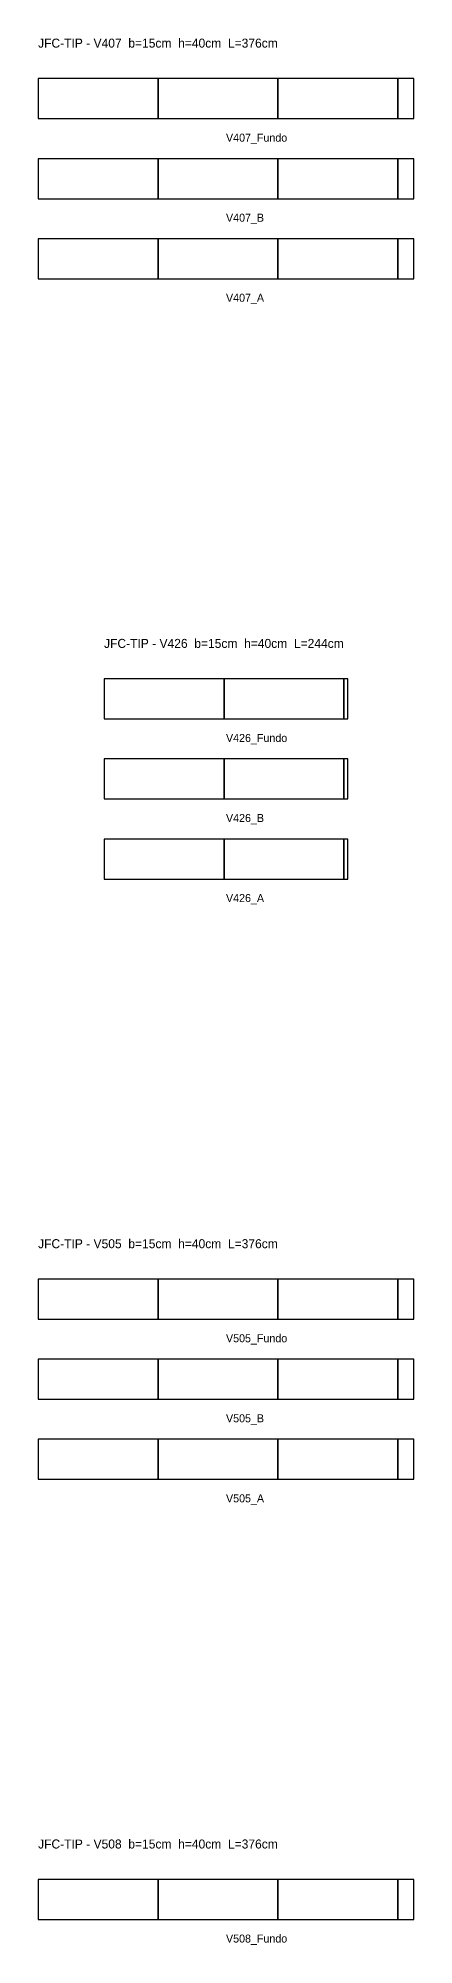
# Model space of a CAD drawing. Header units: metres. Extents: x -386 to 12208, y -9925 to 25400.
# Drawn here: x -188 to 188, y -3765 to -1860 of the extents above; entities that cross this region are included whole.
import ezdxf

# ---------------------------------------------------------------- set-up
doc = ezdxf.new("R2010")
doc.units = ezdxf.units.M

msp = doc.modelspace()

# ---------------------------------------------------------------- linework, layer by layer
at = {"layer": 'Paineis'}
for points in [[(-188, -1940), (-68, -1940), (-68, -1900), (-188, -1900)], [(-68, -1940), (52, -1940), (52, -1900), (-68, -1900)], [(52, -1940), (172, -1940), (172, -1900), (52, -1900)], [(172, -1940), (188, -1940), (188, -1900), (172, -1900)], [(-188, -2020), (-68, -2020), (-68, -1980), (-188, -1980)], [(-68, -2020), (52, -2020), (52, -1980), (-68, -1980)], [(52, -2020), (172, -2020), (172, -1980), (52, -1980)], [(172, -2020), (188, -2020), (188, -1980), (172, -1980)], [(-188, -2100), (-68, -2100), (-68, -2060), (-188, -2060)], [(-68, -2100), (52, -2100), (52, -2060), (-68, -2060)], [(52, -2100), (172, -2100), (172, -2060), (52, -2060)], [(172, -2100), (188, -2100), (188, -2060), (172, -2060)], [(-122, -2540), (-2, -2540), (-2, -2500), (-122, -2500)], [(-2, -2540), (118, -2540), (118, -2500), (-2, -2500)], [(118, -2540), (122, -2540), (122, -2500), (118, -2500)], [(-122, -2620), (-2, -2620), (-2, -2580), (-122, -2580)], [(-2, -2620), (118, -2620), (118, -2580), (-2, -2580)], [(118, -2620), (122, -2620), (122, -2580), (118, -2580)], [(-122, -2700), (-2, -2700), (-2, -2660), (-122, -2660)], [(-2, -2700), (118, -2700), (118, -2660), (-2, -2660)], [(118, -2700), (122, -2700), (122, -2660), (118, -2660)], [(-188, -3140), (-68, -3140), (-68, -3100), (-188, -3100)], [(-68, -3140), (52, -3140), (52, -3100), (-68, -3100)], [(52, -3140), (172, -3140), (172, -3100), (52, -3100)], [(172, -3140), (188, -3140), (188, -3100), (172, -3100)], [(-188, -3220), (-68, -3220), (-68, -3180), (-188, -3180)], [(-68, -3220), (52, -3220), (52, -3180), (-68, -3180)], [(52, -3220), (172, -3220), (172, -3180), (52, -3180)], [(172, -3220), (188, -3220), (188, -3180), (172, -3180)], [(-188, -3300), (-68, -3300), (-68, -3260), (-188, -3260)], [(-68, -3300), (52, -3300), (52, -3260), (-68, -3260)], [(52, -3300), (172, -3300), (172, -3260), (52, -3260)], [(172, -3300), (188, -3300), (188, -3260), (172, -3260)], [(-188, -3740), (-68, -3740), (-68, -3700), (-188, -3700)], [(-68, -3740), (52, -3740), (52, -3700), (-68, -3700)], [(52, -3740), (172, -3740), (172, -3700), (52, -3700)], [(172, -3740), (188, -3740), (188, -3700), (172, -3700)]]:
    msp.add_lwpolyline(points, close=True, dxfattribs=at)

# ---------------------------------------------------------------- texts
at = {"layer": 'NOMENCLATURA', "char_height": 9, "attachment_point": 1}
for s, insert in [('JFC-TIP - V407  b=15cm  h=40cm  L=376cm', (-188, -1860)), ('JFC-TIP - V426  b=15cm  h=40cm  L=244cm', (-122, -2460)), ('JFC-TIP - V505  b=15cm  h=40cm  L=376cm', (-188, -3060)), ('JFC-TIP - V508  b=15cm  h=40cm  L=376cm', (-188, -3660))]:
    msp.add_mtext(s, dxfattribs=dict(at, insert=insert))
at = {"layer": 'Texto Secao', "char_height": 8, "attachment_point": 1}
for s, insert in [('V407_Fundo', (0, -1955)), ('V407_B', (0, -2035)), ('V407_A', (0, -2115)), ('V426_Fundo', (0, -2555)), ('V426_B', (0, -2635)), ('V426_A', (0, -2715)), ('V505_Fundo', (0, -3155)), ('V505_B', (0, -3235)), ('V505_A', (0, -3315)), ('V508_Fundo', (0, -3755))]:
    msp.add_mtext(s, dxfattribs=dict(at, insert=insert))

doc.saveas('drawing.dxf')
